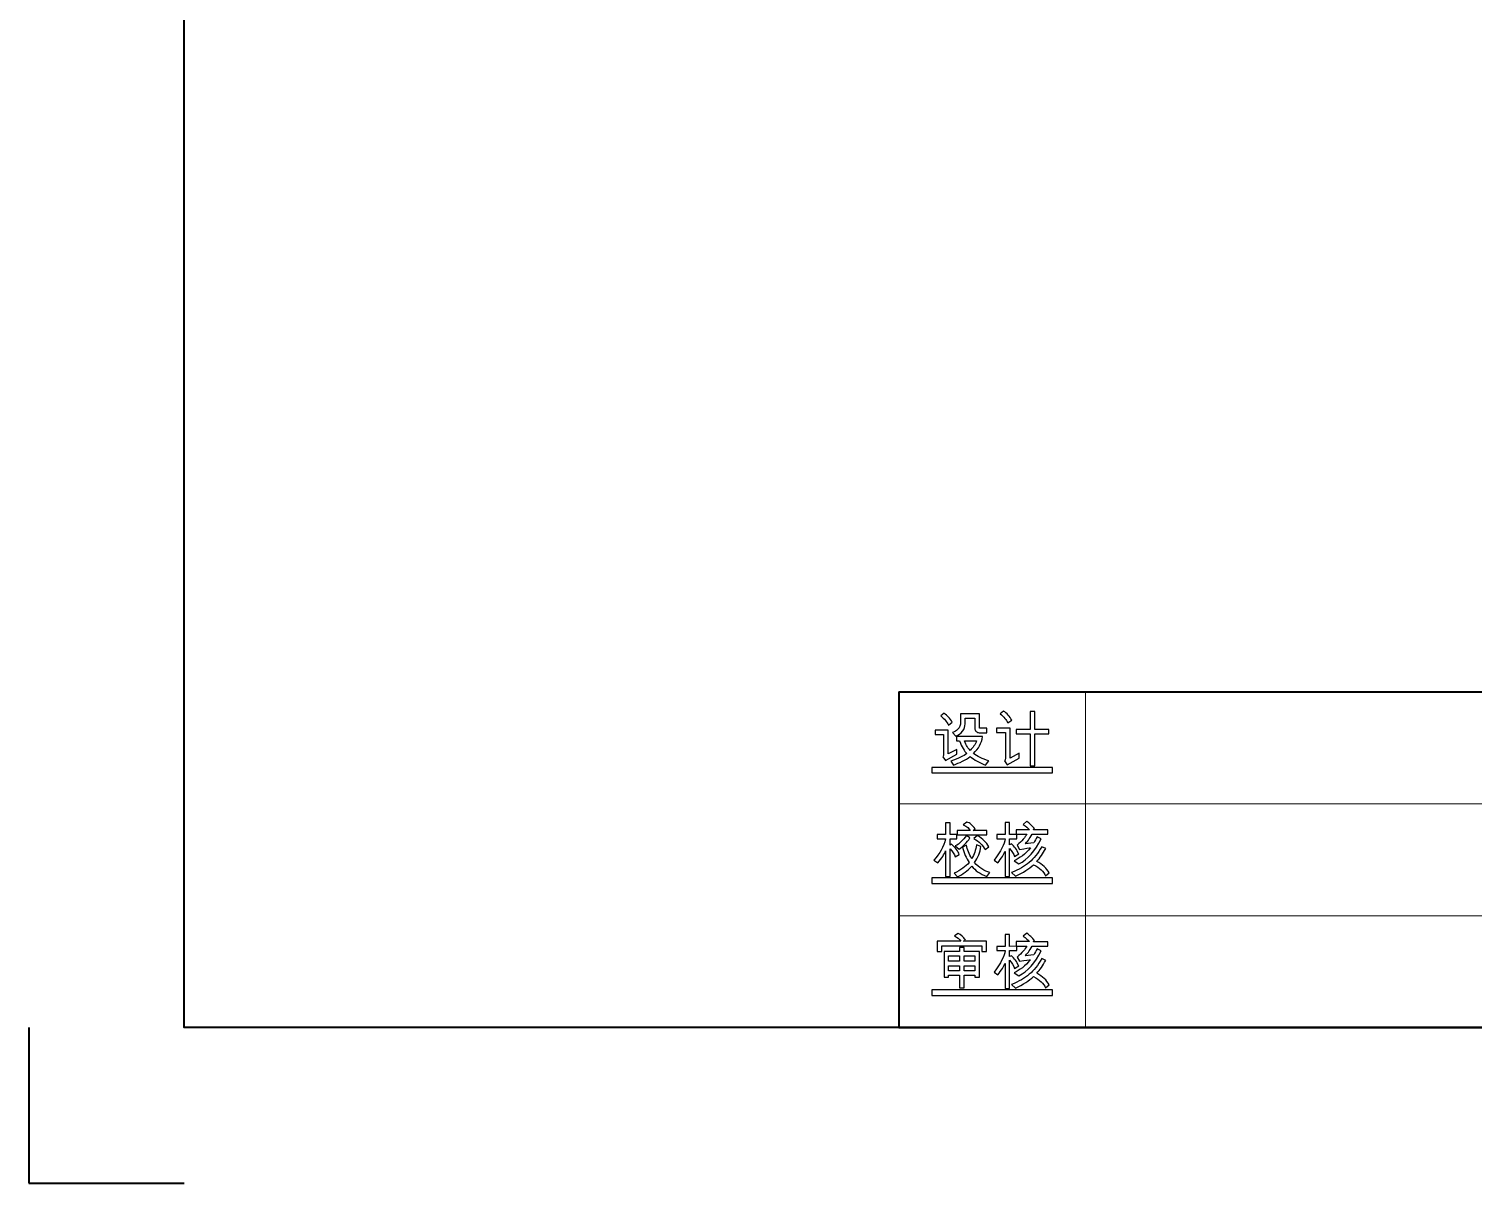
# Model space of a CAD drawing. Header units: millimetres. Extents: x -642 to 642, y -227 to 305.
# Drawn here: x 431.6 to 524.5, y -223.2 to -148.9 of the extents above; entities that cross this region are included whole.
import ezdxf

# ---------------------------------------------------------------- set-up
doc = ezdxf.new("R2010")
doc.units = ezdxf.units.MM
doc.header["$MEASUREMENT"] = 0
doc.layers.add('layer 1', color=7, linetype='Continuous')

msp = doc.modelspace()

# ---------------------------------------------------------------- linework, layer by layer
at = {"layer": 'layer 1', "lineweight": 40}
msp.add_open_spline([(631.5734, 63.8482), (631.5734, 63.8482), (441.5734, 63.8482), (441.5734, 63.8482), (441.5734, 63.8482), (441.5734, -213.1518), (441.5734, -213.1518), (441.5734, -213.1518), (631.5734, -213.1518), (631.5734, -213.1518), (631.5734, -213.1518), (631.5734, 63.8482), (631.5734, 63.8482)], degree=3, knots=[0, 0, 0, 0, 0.25, 0.25, 0.25, 0.5, 0.5, 0.5, 0.75, 0.75, 0.75, 1, 1, 1, 1], dxfattribs=at)
for points in [[(487.5734, -191.5518), (487.5734, -191.5518), (631.5734, -191.5518), (631.5734, -191.5518)], [(487.5734, -191.5518), (487.5734, -191.5518), (487.5734, -213.1518), (487.5734, -213.1518)], [(487.5734, -213.1518), (487.5734, -213.1518), (631.5734, -213.1518), (631.5734, -213.1518)]]:
    msp.add_open_spline(points, degree=3, dxfattribs=at)
at = {"layer": 'layer 1', "lineweight": 9}
for points in [[(499.5734, -191.5518), (499.5734, -191.5518), (499.5734, -213.1518), (499.5734, -213.1518)], [(487.5734, -198.7518), (487.5734, -198.7518), (631.5734, -198.7518), (631.5734, -198.7518)], [(487.5734, -205.9518), (487.5734, -205.9518), (631.5734, -205.9518), (631.5734, -205.9518)]]:
    msp.add_open_spline(points, degree=3, dxfattribs=at)
at = {"layer": 'layer 1'}
for points, knots in [([(491.0061, -193.5031), (491.0061, -193.5031), (490.7611, -193.693), (490.7611, -193.693), (490.6626, -193.4856), (490.4979, -193.2886), (490.2672, -193.1026), (490.2672, -193.1026), (490.4746, -192.9263), (490.4746, -192.9263), (490.6885, -193.0689), (490.8654, -193.2614), (491.0061, -193.5031)], [0, 0, 0, 0, 0.25, 0.25, 0.25, 0.5, 0.5, 0.5, 0.75, 0.75, 0.75, 1, 1, 1, 1]), ([(493.2357, -194.1792), (493.2357, -194.1792), (492.7457, -194.1792), (492.7457, -194.1792), (492.6582, -194.1792), (492.5882, -194.1513), (492.5357, -194.0949), (492.4832, -194.0385), (492.4566, -193.9691), (492.4566, -193.8868), (492.4566, -193.8868), (492.4566, -193.2529), (492.4566, -193.2529), (492.4566, -193.2529), (491.8357, -193.2529), (491.8357, -193.2529), (491.8357, -193.2529), (491.8357, -193.6153), (491.8357, -193.6153), (491.8357, -193.7786), (491.7793, -193.9329), (491.6659, -194.078), (491.5525, -194.2226), (491.4105, -194.3308), (491.2394, -194.4015), (491.2394, -194.4015), (491.0307, -194.1565), (491.0307, -194.1565), (491.1571, -194.1137), (491.2621, -194.0521), (491.3444, -193.9717), (491.4267, -193.8914), (491.4799, -193.8168), (491.5039, -193.7481), (491.5278, -193.6801), (491.5395, -193.5874), (491.5395, -193.4714), (491.5395, -193.4714), (491.5395, -192.9697), (491.5395, -192.9697), (491.5395, -192.9697), (492.7528, -192.9697), (492.7528, -192.9697), (492.7528, -192.9697), (492.7528, -193.8492), (492.7528, -193.8492), (492.7528, -193.8797), (492.7742, -193.8946), (492.8157, -193.8946), (492.8157, -193.8946), (493.2357, -193.8946), (493.2357, -193.8946), (493.2357, -193.8946), (493.2357, -194.1792), (493.2357, -194.1792)], [0, 0, 0, 0, 0.0555556, 0.0555556, 0.0555556, 0.1111111, 0.1111111, 0.1111111, 0.1666667, 0.1666667, 0.1666667, 0.2222222, 0.2222222, 0.2222222, 0.2777778, 0.2777778, 0.2777778, 0.3333333, 0.3333333, 0.3333333, 0.3888889, 0.3888889, 0.3888889, 0.4444444, 0.4444444, 0.4444444, 0.5, 0.5, 0.5, 0.5555556, 0.5555556, 0.5555556, 0.6111111, 0.6111111, 0.6111111, 0.6666667, 0.6666667, 0.6666667, 0.7222222, 0.7222222, 0.7222222, 0.7777778, 0.7777778, 0.7777778, 0.8333333, 0.8333333, 0.8333333, 0.8888889, 0.8888889, 0.8888889, 0.9444444, 0.9444444, 0.9444444, 1, 1, 1, 1]), ([(494.8341, -193.3664), (494.8341, -193.3664), (494.5891, -193.553), (494.5891, -193.553), (494.4918, -193.3502), (494.3266, -193.1544), (494.0939, -192.9658), (494.0939, -192.9658), (494.3045, -192.7876), (494.3045, -192.7876), (494.5223, -192.9366), (494.6986, -193.1298), (494.8341, -193.3664)], [0, 0, 0, 0, 0.25, 0.25, 0.25, 0.5, 0.5, 0.5, 0.75, 0.75, 0.75, 1, 1, 1, 1]), ([(497.2173, -194.2569), (497.2173, -194.2569), (496.3118, -194.2569), (496.3118, -194.2569), (496.3118, -194.2569), (496.3118, -196.3103), (496.3118, -196.3103), (496.3118, -196.3103), (496.0156, -196.3103), (496.0156, -196.3103), (496.0156, -196.3103), (496.0156, -194.2569), (496.0156, -194.2569), (496.0156, -194.2569), (495.1095, -194.2569), (495.1095, -194.2569), (495.1095, -194.2569), (495.1095, -193.9724), (495.1095, -193.9724), (495.1095, -193.9724), (496.0156, -193.9724), (496.0156, -193.9724), (496.0156, -193.9724), (496.0156, -192.818), (496.0156, -192.818), (496.0156, -192.818), (496.3118, -192.818), (496.3118, -192.818), (496.3118, -192.818), (496.3118, -193.9724), (496.3118, -193.9724), (496.3118, -193.9724), (497.2173, -193.9724), (497.2173, -193.9724), (497.2173, -193.9724), (497.2173, -194.2569), (497.2173, -194.2569)], [0, 0, 0, 0, 0.0833333, 0.0833333, 0.0833333, 0.1666667, 0.1666667, 0.1666667, 0.25, 0.25, 0.25, 0.3333333, 0.3333333, 0.3333333, 0.4166667, 0.4166667, 0.4166667, 0.5, 0.5, 0.5, 0.5833333, 0.5833333, 0.5833333, 0.6666667, 0.6666667, 0.6666667, 0.75, 0.75, 0.75, 0.8333333, 0.8333333, 0.8333333, 0.9166667, 0.9166667, 0.9166667, 1, 1, 1, 1]), ([(491.2913, -195.5675), (491.2913, -195.5675), (490.5673, -195.9758), (490.5673, -195.9758), (490.5673, -195.9758), (490.3968, -195.7269), (490.3968, -195.7269), (490.4292, -195.6686), (490.4461, -195.6103), (490.4461, -195.5526), (490.4461, -195.5526), (490.4461, -194.2952), (490.4461, -194.2952), (490.4461, -194.2952), (489.8951, -194.2952), (489.8951, -194.2952), (489.8951, -194.2952), (489.8951, -194.0126), (489.8951, -194.0126), (489.8951, -194.0126), (490.7423, -194.0126), (490.7423, -194.0126), (490.7423, -194.0126), (490.7423, -195.5448), (490.7423, -195.5448), (490.7423, -195.5448), (491.2913, -195.2486), (491.2913, -195.2486), (491.2913, -195.2486), (491.2913, -195.5675), (491.2913, -195.5675)], [0, 0, 0, 0, 0.1, 0.1, 0.1, 0.2, 0.2, 0.2, 0.3, 0.3, 0.3, 0.4, 0.4, 0.4, 0.5, 0.5, 0.5, 0.6, 0.6, 0.6, 0.7, 0.7, 0.7, 0.8, 0.8, 0.8, 0.9, 0.9, 0.9, 1, 1, 1, 1]), ([(495.3072, -195.8203), (495.3072, -195.8203), (494.5456, -196.2396), (494.5456, -196.2396), (494.5456, -196.2396), (494.3706, -195.9907), (494.3706, -195.9907), (494.4102, -195.9505), (494.4296, -195.8961), (494.4296, -195.8274), (494.4296, -195.8274), (494.4296, -194.1604), (494.4296, -194.1604), (494.4296, -194.1604), (493.8618, -194.1604), (493.8618, -194.1604), (493.8618, -194.1604), (493.8618, -193.8758), (493.8618, -193.8758), (493.8618, -193.8758), (494.7239, -193.8758), (494.7239, -193.8758), (494.7239, -193.8758), (494.7239, -195.8164), (494.7239, -195.8164), (494.7239, -195.8164), (495.3072, -195.4975), (495.3072, -195.4975), (495.3072, -195.4975), (495.3072, -195.8203), (495.3072, -195.8203)], [0, 0, 0, 0, 0.1, 0.1, 0.1, 0.2, 0.2, 0.2, 0.3, 0.3, 0.3, 0.4, 0.4, 0.4, 0.5, 0.5, 0.5, 0.6, 0.6, 0.6, 0.7, 0.7, 0.7, 0.8, 0.8, 0.8, 0.9, 0.9, 0.9, 1, 1, 1, 1]), ([(493.3628, -195.9836), (493.3628, -195.9836), (493.1502, -196.2642), (493.1502, -196.2642), (492.7548, -196.1087), (492.4255, -195.9259), (492.1624, -195.7153), (491.8487, -195.9343), (491.4864, -196.1178), (491.0761, -196.2642), (491.0761, -196.2642), (490.9166, -196.0102), (490.9166, -196.0102), (491.3995, -195.8391), (491.7404, -195.6744), (491.9401, -195.5163), (491.7845, -195.3568), (491.6277, -195.0885), (491.4695, -194.7113), (491.4695, -194.7113), (491.2874, -194.7113), (491.2874, -194.7113), (491.2874, -194.7113), (491.2874, -194.428), (491.2874, -194.428), (491.2874, -194.428), (492.9583, -194.428), (492.9583, -194.428), (492.8974, -194.8519), (492.7016, -195.2123), (492.3717, -195.5085), (492.6122, -195.6997), (492.9421, -195.8579), (493.3628, -195.9836)], [0, 0, 0, 0, 0.0909091, 0.0909091, 0.0909091, 0.1818182, 0.1818182, 0.1818182, 0.2727273, 0.2727273, 0.2727273, 0.3636364, 0.3636364, 0.3636364, 0.4545455, 0.4545455, 0.4545455, 0.5454545, 0.5454545, 0.5454545, 0.6363636, 0.6363636, 0.6363636, 0.7272727, 0.7272727, 0.7272727, 0.8181818, 0.8181818, 0.8181818, 0.9090909, 0.9090909, 0.9090909, 1, 1, 1, 1]), ([(492.5746, -194.7113), (492.5746, -194.7113), (491.7884, -194.7113), (491.7884, -194.7113), (491.9102, -194.9932), (492.0334, -195.1961), (492.1585, -195.3186), (492.3471, -195.13), (492.4858, -194.9278), (492.5746, -194.7113)], [0, 0, 0, 0, 0.3333333, 0.3333333, 0.3333333, 0.6666667, 0.6666667, 0.6666667, 1, 1, 1, 1]), ([(489.6845, -196.4071), (489.6845, -196.4071), (497.4623, -196.4071), (497.4623, -196.4071), (497.4623, -196.4071), (497.4623, -196.7606), (497.4623, -196.7606), (497.4623, -196.7606), (489.6845, -196.7606), (489.6845, -196.7606), (489.6845, -196.7606), (489.6845, -196.4071), (489.6845, -196.4071)], [0, 0, 0, 0, 0.25, 0.25, 0.25, 0.5, 0.5, 0.5, 0.75, 0.75, 0.75, 1, 1, 1, 1]), ([(491.4578, -202.0189), (491.4578, -202.0189), (491.1979, -202.1634), (491.1979, -202.1634), (491.1331, -201.9748), (491.0242, -201.8056), (490.8713, -201.6566), (490.8713, -201.6566), (490.8713, -203.4299), (490.8713, -203.4299), (490.8713, -203.4299), (490.5789, -203.4299), (490.5789, -203.4299), (490.5789, -203.4299), (490.5789, -201.7855), (490.5789, -201.7855), (490.5789, -201.7855), (490.5712, -201.7855), (490.5712, -201.7855), (490.4953, -202.0033), (490.3307, -202.2548), (490.0773, -202.5393), (490.0773, -202.5393), (489.829, -202.3689), (489.829, -202.3689), (490.2037, -201.9657), (490.4513, -201.512), (490.5712, -201.0071), (490.5712, -201.0071), (490.0261, -201.0071), (490.0261, -201.0071), (490.0261, -201.0071), (490.0261, -200.7278), (490.0261, -200.7278), (490.0261, -200.7278), (490.5789, -200.7278), (490.5789, -200.7278), (490.5789, -200.7278), (490.5789, -199.974), (490.5789, -199.974), (490.5789, -199.974), (490.8713, -199.974), (490.8713, -199.974), (490.8713, -199.974), (490.8713, -200.7239), (490.8713, -200.7239), (490.8713, -200.7239), (491.2945, -200.7239), (491.2945, -200.7239), (491.2945, -200.7239), (491.2945, -201.0071), (491.2945, -201.0071), (491.2945, -201.0071), (490.8713, -201.0071), (490.8713, -201.0071), (490.8713, -201.0071), (490.8752, -201.4077), (490.8752, -201.4077), (490.8752, -201.4077), (490.9607, -201.3377), (490.9607, -201.3377), (491.2174, -201.5768), (491.3833, -201.8037), (491.4578, -202.0189)], [0, 0, 0, 0, 0.047619, 0.047619, 0.047619, 0.0952381, 0.0952381, 0.0952381, 0.1428571, 0.1428571, 0.1428571, 0.1904762, 0.1904762, 0.1904762, 0.2380952, 0.2380952, 0.2380952, 0.2857143, 0.2857143, 0.2857143, 0.3333333, 0.3333333, 0.3333333, 0.3809524, 0.3809524, 0.3809524, 0.4285714, 0.4285714, 0.4285714, 0.4761905, 0.4761905, 0.4761905, 0.5238095, 0.5238095, 0.5238095, 0.5714286, 0.5714286, 0.5714286, 0.6190476, 0.6190476, 0.6190476, 0.6666667, 0.6666667, 0.6666667, 0.7142857, 0.7142857, 0.7142857, 0.7619048, 0.7619048, 0.7619048, 0.8095238, 0.8095238, 0.8095238, 0.8571429, 0.8571429, 0.8571429, 0.9047619, 0.9047619, 0.9047619, 0.952381, 0.952381, 0.952381, 1, 1, 1, 1]), ([(492.1339, -200.9501), (491.9491, -201.2515), (491.719, -201.4926), (491.4429, -201.6734), (491.4429, -201.6734), (491.2018, -201.4628), (491.2018, -201.4628), (491.4702, -201.3182), (491.7074, -201.0933), (491.9141, -200.7867), (491.9141, -200.7867), (492.1339, -200.9501), (492.1339, -200.9501)], [0, 0, 0, 0, 0.25, 0.25, 0.25, 0.5, 0.5, 0.5, 0.75, 0.75, 0.75, 1, 1, 1, 1]), ([(493.2279, -200.7543), (493.2279, -200.7543), (491.3211, -200.7543), (491.3211, -200.7543), (491.3211, -200.7543), (491.3178, -200.4717), (491.3178, -200.4717), (491.3178, -200.4717), (492.1663, -200.4717), (492.1663, -200.4717), (492.1021, -200.3473), (491.9524, -200.2216), (491.7184, -200.0939), (491.7184, -200.0939), (491.944, -199.9228), (491.944, -199.9228), (492.1352, -199.9837), (492.3115, -200.1308), (492.4722, -200.3654), (492.4722, -200.3654), (492.3523, -200.4717), (492.3523, -200.4717), (492.3523, -200.4717), (493.2279, -200.4717), (493.2279, -200.4717), (493.2279, -200.4717), (493.2279, -200.7543), (493.2279, -200.7543)], [0, 0, 0, 0, 0.1111111, 0.1111111, 0.1111111, 0.2222222, 0.2222222, 0.2222222, 0.3333333, 0.3333333, 0.3333333, 0.4444444, 0.4444444, 0.4444444, 0.5555556, 0.5555556, 0.5555556, 0.6666667, 0.6666667, 0.6666667, 0.7777778, 0.7777778, 0.7777778, 0.8888889, 0.8888889, 0.8888889, 1, 1, 1, 1]), ([(495.2806, -201.9793), (495.2806, -201.9793), (495.0129, -202.1466), (495.0129, -202.1466), (494.9533, -201.9631), (494.8483, -201.7868), (494.6973, -201.6183), (494.6973, -201.6183), (494.6973, -203.426), (494.6973, -203.426), (494.6973, -203.426), (494.4011, -203.426), (494.4011, -203.426), (494.4011, -203.426), (494.4011, -201.8238), (494.4011, -201.8238), (494.4011, -201.8238), (494.394, -201.8238), (494.394, -201.8238), (494.3291, -202.0033), (494.1749, -202.2444), (493.9305, -202.5471), (493.9305, -202.5471), (493.6933, -202.3721), (493.6933, -202.3721), (494.1334, -201.8004), (494.37, -201.3416), (494.4011, -200.9954), (494.4011, -200.9954), (493.8696, -200.9954), (493.8696, -200.9954), (493.8696, -200.9954), (493.8696, -200.7206), (493.8696, -200.7206), (493.8696, -200.7206), (494.4011, -200.7206), (494.4011, -200.7206), (494.4011, -200.7206), (494.4011, -199.9571), (494.4011, -199.9571), (494.4011, -199.9571), (494.6973, -199.961), (494.6973, -199.961), (494.6973, -199.961), (494.6973, -200.7206), (494.6973, -200.7206), (494.6973, -200.7206), (495.1607, -200.7167), (495.1607, -200.7167), (495.1607, -200.7167), (495.1607, -200.9954), (495.1607, -200.9954), (495.1607, -200.9954), (494.6941, -200.9954), (494.6941, -200.9954), (494.6941, -200.9954), (494.6941, -201.3811), (494.6941, -201.3811), (494.6941, -201.3811), (494.8094, -201.326), (494.8094, -201.326), (495.0097, -201.4932), (495.1666, -201.711), (495.2806, -201.9793)], [0, 0, 0, 0, 0.047619, 0.047619, 0.047619, 0.0952381, 0.0952381, 0.0952381, 0.1428571, 0.1428571, 0.1428571, 0.1904762, 0.1904762, 0.1904762, 0.2380952, 0.2380952, 0.2380952, 0.2857143, 0.2857143, 0.2857143, 0.3333333, 0.3333333, 0.3333333, 0.3809524, 0.3809524, 0.3809524, 0.4285714, 0.4285714, 0.4285714, 0.4761905, 0.4761905, 0.4761905, 0.5238095, 0.5238095, 0.5238095, 0.5714286, 0.5714286, 0.5714286, 0.6190476, 0.6190476, 0.6190476, 0.6666667, 0.6666667, 0.6666667, 0.7142857, 0.7142857, 0.7142857, 0.7619048, 0.7619048, 0.7619048, 0.8095238, 0.8095238, 0.8095238, 0.8571429, 0.8571429, 0.8571429, 0.9047619, 0.9047619, 0.9047619, 0.952381, 0.952381, 0.952381, 1, 1, 1, 1]), ([(497.1512, -200.7012), (497.1512, -200.7012), (496.1446, -200.7012), (496.1446, -200.7012), (495.9748, -201.0188), (495.8231, -201.2262), (495.689, -201.3221), (495.689, -201.3221), (495.6961, -201.3299), (495.6961, -201.3299), (495.6961, -201.3299), (496.249, -201.2729), (496.249, -201.2729), (496.3313, -201.1439), (496.4026, -201.0129), (496.4635, -200.8801), (496.4635, -200.8801), (496.7234, -201.0071), (496.7234, -201.0071), (496.3488, -201.7829), (495.8679, -202.3209), (495.2806, -202.621), (495.2806, -202.621), (494.9844, -202.4162), (494.9844, -202.4162), (495.3435, -202.2665), (495.698, -201.9878), (496.0474, -201.5788), (495.9729, -201.584), (495.7369, -201.619), (495.3396, -201.6851), (495.3396, -201.6851), (495.1834, -201.4077), (495.1834, -201.4077), (495.5004, -201.1471), (495.7045, -200.9112), (495.7972, -200.7012), (495.7972, -200.7012), (495.1212, -200.7012), (495.1212, -200.7012), (495.1212, -200.7012), (495.1212, -200.4166), (495.1212, -200.4166), (495.1212, -200.4166), (495.9696, -200.4166), (495.9696, -200.4166), (495.8815, -200.3078), (495.7466, -200.1937), (495.5652, -200.0744), (495.5652, -200.0744), (495.803, -199.8754), (495.803, -199.8754), (495.9891, -200.0083), (496.1569, -200.1716), (496.3079, -200.3654), (496.3079, -200.3654), (496.2412, -200.4128), (496.2412, -200.4128), (496.2412, -200.4128), (496.2412, -200.4205), (496.2412, -200.4205), (496.2412, -200.4205), (497.1512, -200.4205), (497.1512, -200.4205), (497.1512, -200.4205), (497.1512, -200.7012), (497.1512, -200.7012)], [0, 0, 0, 0, 0.0454545, 0.0454545, 0.0454545, 0.0909091, 0.0909091, 0.0909091, 0.1363636, 0.1363636, 0.1363636, 0.1818182, 0.1818182, 0.1818182, 0.2272727, 0.2272727, 0.2272727, 0.2727273, 0.2727273, 0.2727273, 0.3181818, 0.3181818, 0.3181818, 0.3636364, 0.3636364, 0.3636364, 0.4090909, 0.4090909, 0.4090909, 0.4545455, 0.4545455, 0.4545455, 0.5, 0.5, 0.5, 0.5454545, 0.5454545, 0.5454545, 0.5909091, 0.5909091, 0.5909091, 0.6363636, 0.6363636, 0.6363636, 0.6818182, 0.6818182, 0.6818182, 0.7272727, 0.7272727, 0.7272727, 0.7727273, 0.7727273, 0.7727273, 0.8181818, 0.8181818, 0.8181818, 0.8636364, 0.8636364, 0.8636364, 0.9090909, 0.9090909, 0.9090909, 0.9545455, 0.9545455, 0.9545455, 1, 1, 1, 1]), ([(493.4289, -203.1778), (493.4289, -203.1778), (493.2279, -203.4377), (493.2279, -203.4377), (492.804, -203.2653), (492.4832, -203.0417), (492.2667, -202.7655), (492.0049, -203.0592), (491.6938, -203.2886), (491.3327, -203.4545), (491.3327, -203.4545), (491.1279, -203.2134), (491.1279, -203.2134), (491.5518, -203.0261), (491.872, -202.798), (492.0885, -202.5283), (491.9012, -202.2496), (491.7579, -201.9217), (491.6594, -201.5444), (491.6594, -201.5444), (491.9174, -201.4226), (491.9174, -201.4226), (491.9757, -201.7026), (492.0898, -201.9897), (492.2596, -202.2833), (492.4152, -202.0286), (492.5176, -201.7304), (492.5668, -201.3889), (492.5668, -201.3889), (492.8423, -201.4971), (492.8423, -201.4971), (492.7969, -201.8614), (492.6634, -202.2055), (492.4417, -202.5283), (492.7327, -202.8634), (493.062, -203.0799), (493.4289, -203.1778)], [0, 0, 0, 0, 0.0833333, 0.0833333, 0.0833333, 0.1666667, 0.1666667, 0.1666667, 0.25, 0.25, 0.25, 0.3333333, 0.3333333, 0.3333333, 0.4166667, 0.4166667, 0.4166667, 0.5, 0.5, 0.5, 0.5833333, 0.5833333, 0.5833333, 0.6666667, 0.6666667, 0.6666667, 0.75, 0.75, 0.75, 0.8333333, 0.8333333, 0.8333333, 0.9166667, 0.9166667, 0.9166667, 1, 1, 1, 1]), ([(493.3511, -201.5101), (493.3511, -201.5101), (493.1139, -201.7), (493.1139, -201.7), (492.9648, -201.4154), (492.7243, -201.1769), (492.3944, -200.9844), (492.3944, -200.9844), (492.6277, -200.7984), (492.6277, -200.7984), (492.9674, -200.9993), (493.2085, -201.2366), (493.3511, -201.5101)], [0, 0, 0, 0, 0.25, 0.25, 0.25, 0.5, 0.5, 0.5, 0.75, 0.75, 0.75, 1, 1, 1, 1]), ([(497.24, -203.1888), (497.24, -203.1888), (497.0028, -203.3923), (497.0028, -203.3923), (496.8887, -203.1136), (496.6353, -202.8725), (496.2412, -202.6683), (495.9566, -202.9347), (495.5658, -203.1791), (495.07, -203.4033), (495.07, -203.4033), (494.8211, -203.1739), (494.8211, -203.1739), (495.2916, -202.9866), (495.6734, -202.7688), (495.9657, -202.5205), (496.2587, -202.2723), (496.5251, -201.9359), (496.7655, -201.5101), (496.7655, -201.5101), (497.0196, -201.6222), (497.0196, -201.6222), (496.8349, -201.9638), (496.6456, -202.2412), (496.4518, -202.4538), (496.8193, -202.6541), (497.0818, -202.8991), (497.24, -203.1888)], [0, 0, 0, 0, 0.1111111, 0.1111111, 0.1111111, 0.2222222, 0.2222222, 0.2222222, 0.3333333, 0.3333333, 0.3333333, 0.4444444, 0.4444444, 0.4444444, 0.5555556, 0.5555556, 0.5555556, 0.6666667, 0.6666667, 0.6666667, 0.7777778, 0.7777778, 0.7777778, 0.8888889, 0.8888889, 0.8888889, 1, 1, 1, 1]), ([(489.6845, -203.5196), (489.6845, -203.5196), (497.4623, -203.5196), (497.4623, -203.5196), (497.4623, -203.5196), (497.4623, -203.8731), (497.4623, -203.8731), (497.4623, -203.8731), (489.6845, -203.8731), (489.6845, -203.8731), (489.6845, -203.8731), (489.6845, -203.5196), (489.6845, -203.5196)], [0, 0, 0, 0, 0.25, 0.25, 0.25, 0.5, 0.5, 0.5, 0.75, 0.75, 0.75, 1, 1, 1, 1]), ([(493.1994, -208.2434), (493.1994, -208.2434), (492.9052, -208.2434), (492.9052, -208.2434), (492.9052, -208.2434), (492.9052, -207.8804), (492.9052, -207.8804), (492.9052, -207.8804), (490.3262, -207.8804), (490.3262, -207.8804), (490.3262, -207.8804), (490.3262, -208.2434), (490.3262, -208.2434), (490.3262, -208.2434), (490.03, -208.2434), (490.03, -208.2434), (490.03, -208.2434), (490.03, -207.5972), (490.03, -207.5972), (490.03, -207.5972), (491.5622, -207.5972), (491.5622, -207.5972), (491.4689, -207.4546), (491.334, -207.3405), (491.1577, -207.2556), (491.1577, -207.2556), (491.3762, -207.0923), (491.3762, -207.0923), (491.5628, -207.1811), (491.7236, -207.3224), (491.8584, -207.5162), (491.8584, -207.5162), (491.7333, -207.5901), (491.7333, -207.5901), (491.7333, -207.5901), (491.7333, -207.5972), (491.7333, -207.5972), (491.7333, -207.5972), (493.1994, -207.5972), (493.1994, -207.5972), (493.1994, -207.5972), (493.1994, -208.2434), (493.1994, -208.2434)], [0, 0, 0, 0, 0.0714286, 0.0714286, 0.0714286, 0.1428571, 0.1428571, 0.1428571, 0.2142857, 0.2142857, 0.2142857, 0.2857143, 0.2857143, 0.2857143, 0.3571429, 0.3571429, 0.3571429, 0.4285714, 0.4285714, 0.4285714, 0.5, 0.5, 0.5, 0.5714286, 0.5714286, 0.5714286, 0.6428571, 0.6428571, 0.6428571, 0.7142857, 0.7142857, 0.7142857, 0.7857143, 0.7857143, 0.7857143, 0.8571429, 0.8571429, 0.8571429, 0.9285714, 0.9285714, 0.9285714, 1, 1, 1, 1]), ([(495.2806, -209.1793), (495.2806, -209.1793), (495.0129, -209.3466), (495.0129, -209.3466), (494.9533, -209.1631), (494.8483, -208.9868), (494.6973, -208.8183), (494.6973, -208.8183), (494.6973, -210.626), (494.6973, -210.626), (494.6973, -210.626), (494.4011, -210.626), (494.4011, -210.626), (494.4011, -210.626), (494.4011, -209.0238), (494.4011, -209.0238), (494.4011, -209.0238), (494.394, -209.0238), (494.394, -209.0238), (494.3291, -209.2033), (494.1749, -209.4444), (493.9305, -209.7471), (493.9305, -209.7471), (493.6933, -209.5721), (493.6933, -209.5721), (494.1334, -209.0004), (494.37, -208.5416), (494.4011, -208.1954), (494.4011, -208.1954), (493.8696, -208.1954), (493.8696, -208.1954), (493.8696, -208.1954), (493.8696, -207.9206), (493.8696, -207.9206), (493.8696, -207.9206), (494.4011, -207.9206), (494.4011, -207.9206), (494.4011, -207.9206), (494.4011, -207.1571), (494.4011, -207.1571), (494.4011, -207.1571), (494.6973, -207.161), (494.6973, -207.161), (494.6973, -207.161), (494.6973, -207.9206), (494.6973, -207.9206), (494.6973, -207.9206), (495.1607, -207.9167), (495.1607, -207.9167), (495.1607, -207.9167), (495.1607, -208.1954), (495.1607, -208.1954), (495.1607, -208.1954), (494.6941, -208.1954), (494.6941, -208.1954), (494.6941, -208.1954), (494.6941, -208.5811), (494.6941, -208.5811), (494.6941, -208.5811), (494.8094, -208.526), (494.8094, -208.526), (495.0097, -208.6932), (495.1666, -208.911), (495.2806, -209.1793)], [0, 0, 0, 0, 0.047619, 0.047619, 0.047619, 0.0952381, 0.0952381, 0.0952381, 0.1428571, 0.1428571, 0.1428571, 0.1904762, 0.1904762, 0.1904762, 0.2380952, 0.2380952, 0.2380952, 0.2857143, 0.2857143, 0.2857143, 0.3333333, 0.3333333, 0.3333333, 0.3809524, 0.3809524, 0.3809524, 0.4285714, 0.4285714, 0.4285714, 0.4761905, 0.4761905, 0.4761905, 0.5238095, 0.5238095, 0.5238095, 0.5714286, 0.5714286, 0.5714286, 0.6190476, 0.6190476, 0.6190476, 0.6666667, 0.6666667, 0.6666667, 0.7142857, 0.7142857, 0.7142857, 0.7619048, 0.7619048, 0.7619048, 0.8095238, 0.8095238, 0.8095238, 0.8571429, 0.8571429, 0.8571429, 0.9047619, 0.9047619, 0.9047619, 0.952381, 0.952381, 0.952381, 1, 1, 1, 1]), ([(497.1512, -207.9012), (497.1512, -207.9012), (496.1446, -207.9012), (496.1446, -207.9012), (495.9748, -208.2188), (495.8231, -208.4262), (495.689, -208.5221), (495.689, -208.5221), (495.6961, -208.5299), (495.6961, -208.5299), (495.6961, -208.5299), (496.249, -208.4729), (496.249, -208.4729), (496.3313, -208.3439), (496.4026, -208.2129), (496.4635, -208.0801), (496.4635, -208.0801), (496.7234, -208.2071), (496.7234, -208.2071), (496.3488, -208.9829), (495.8679, -209.5209), (495.2806, -209.821), (495.2806, -209.821), (494.9844, -209.6162), (494.9844, -209.6162), (495.3435, -209.4665), (495.698, -209.1878), (496.0474, -208.7788), (495.9729, -208.784), (495.7369, -208.819), (495.3396, -208.8851), (495.3396, -208.8851), (495.1834, -208.6077), (495.1834, -208.6077), (495.5004, -208.3471), (495.7045, -208.1112), (495.7972, -207.9012), (495.7972, -207.9012), (495.1212, -207.9012), (495.1212, -207.9012), (495.1212, -207.9012), (495.1212, -207.6166), (495.1212, -207.6166), (495.1212, -207.6166), (495.9696, -207.6166), (495.9696, -207.6166), (495.8815, -207.5078), (495.7466, -207.3937), (495.5652, -207.2744), (495.5652, -207.2744), (495.803, -207.0754), (495.803, -207.0754), (495.9891, -207.2083), (496.1569, -207.3716), (496.3079, -207.5654), (496.3079, -207.5654), (496.2412, -207.6128), (496.2412, -207.6128), (496.2412, -207.6128), (496.2412, -207.6205), (496.2412, -207.6205), (496.2412, -207.6205), (497.1512, -207.6205), (497.1512, -207.6205), (497.1512, -207.6205), (497.1512, -207.9012), (497.1512, -207.9012)], [0, 0, 0, 0, 0.0454545, 0.0454545, 0.0454545, 0.0909091, 0.0909091, 0.0909091, 0.1363636, 0.1363636, 0.1363636, 0.1818182, 0.1818182, 0.1818182, 0.2272727, 0.2272727, 0.2272727, 0.2727273, 0.2727273, 0.2727273, 0.3181818, 0.3181818, 0.3181818, 0.3636364, 0.3636364, 0.3636364, 0.4090909, 0.4090909, 0.4090909, 0.4545455, 0.4545455, 0.4545455, 0.5, 0.5, 0.5, 0.5454545, 0.5454545, 0.5454545, 0.5909091, 0.5909091, 0.5909091, 0.6363636, 0.6363636, 0.6363636, 0.6818182, 0.6818182, 0.6818182, 0.7272727, 0.7272727, 0.7272727, 0.7727273, 0.7727273, 0.7727273, 0.8181818, 0.8181818, 0.8181818, 0.8636364, 0.8636364, 0.8636364, 0.9090909, 0.9090909, 0.9090909, 0.9545455, 0.9545455, 0.9545455, 1, 1, 1, 1]), ([(492.7567, -209.9105), (492.7567, -209.9105), (492.4605, -209.9105), (492.4605, -209.9105), (492.4605, -209.9105), (492.4605, -209.7795), (492.4605, -209.7795), (492.4605, -209.7795), (491.7657, -209.7795), (491.7657, -209.7795), (491.7657, -209.7795), (491.7657, -210.5994), (491.7657, -210.5994), (491.7657, -210.5994), (491.4695, -210.5994), (491.4695, -210.5994), (491.4695, -210.5994), (491.4695, -209.7795), (491.4695, -209.7795), (491.4695, -209.7795), (490.7727, -209.7795), (490.7727, -209.7795), (490.7727, -209.7795), (490.7727, -209.9105), (490.7727, -209.9105), (490.7727, -209.9105), (490.4785, -209.9105), (490.4785, -209.9105), (490.4785, -209.9105), (490.4785, -208.2583), (490.4785, -208.2583), (490.4785, -208.2583), (491.4695, -208.2583), (491.4695, -208.2583), (491.4695, -208.2583), (491.4695, -207.9906), (491.4695, -207.9906), (491.4695, -207.9906), (491.7657, -207.9906), (491.7657, -207.9906), (491.7657, -207.9906), (491.7657, -208.2583), (491.7657, -208.2583), (491.7657, -208.2583), (492.7567, -208.2583), (492.7567, -208.2583), (492.7567, -208.2583), (492.7567, -209.9105), (492.7567, -209.9105)], [0, 0, 0, 0, 0.0625, 0.0625, 0.0625, 0.125, 0.125, 0.125, 0.1875, 0.1875, 0.1875, 0.25, 0.25, 0.25, 0.3125, 0.3125, 0.3125, 0.375, 0.375, 0.375, 0.4375, 0.4375, 0.4375, 0.5, 0.5, 0.5, 0.5625, 0.5625, 0.5625, 0.625, 0.625, 0.625, 0.6875, 0.6875, 0.6875, 0.75, 0.75, 0.75, 0.8125, 0.8125, 0.8125, 0.875, 0.875, 0.875, 0.9375, 0.9375, 0.9375, 1, 1, 1, 1]), ([(491.4695, -208.8812), (491.4695, -208.8812), (491.4695, -208.5416), (491.4695, -208.5416), (491.4695, -208.5416), (490.7727, -208.5416), (490.7727, -208.5416), (490.7727, -208.5416), (490.7727, -208.8812), (490.7727, -208.8812), (490.7727, -208.8812), (491.4695, -208.8812), (491.4695, -208.8812)], [0, 0, 0, 0, 0.25, 0.25, 0.25, 0.5, 0.5, 0.5, 0.75, 0.75, 0.75, 1, 1, 1, 1]), ([(492.4605, -208.8812), (492.4605, -208.8812), (492.4605, -208.5416), (492.4605, -208.5416), (492.4605, -208.5416), (491.7657, -208.5416), (491.7657, -208.5416), (491.7657, -208.5416), (491.7657, -208.8812), (491.7657, -208.8812), (491.7657, -208.8812), (492.4605, -208.8812), (492.4605, -208.8812)], [0, 0, 0, 0, 0.25, 0.25, 0.25, 0.5, 0.5, 0.5, 0.75, 0.75, 0.75, 1, 1, 1, 1]), ([(497.24, -210.3888), (497.24, -210.3888), (497.0028, -210.5923), (497.0028, -210.5923), (496.8887, -210.3136), (496.6353, -210.0725), (496.2412, -209.8683), (495.9566, -210.1347), (495.5658, -210.3791), (495.07, -210.6033), (495.07, -210.6033), (494.8211, -210.3739), (494.8211, -210.3739), (495.2916, -210.1866), (495.6734, -209.9688), (495.9657, -209.7205), (496.2587, -209.4723), (496.5251, -209.1359), (496.7655, -208.7101), (496.7655, -208.7101), (497.0196, -208.8222), (497.0196, -208.8222), (496.8349, -209.1638), (496.6456, -209.4412), (496.4518, -209.6538), (496.8193, -209.8541), (497.0818, -210.0991), (497.24, -210.3888)], [0, 0, 0, 0, 0.1111111, 0.1111111, 0.1111111, 0.2222222, 0.2222222, 0.2222222, 0.3333333, 0.3333333, 0.3333333, 0.4444444, 0.4444444, 0.4444444, 0.5555556, 0.5555556, 0.5555556, 0.6666667, 0.6666667, 0.6666667, 0.7777778, 0.7777778, 0.7777778, 0.8888889, 0.8888889, 0.8888889, 1, 1, 1, 1]), ([(491.4695, -209.4943), (491.4695, -209.4943), (491.4695, -209.1644), (491.4695, -209.1644), (491.4695, -209.1644), (490.7727, -209.1644), (490.7727, -209.1644), (490.7727, -209.1644), (490.7727, -209.4943), (490.7727, -209.4943), (490.7727, -209.4943), (491.4695, -209.4943), (491.4695, -209.4943)], [0, 0, 0, 0, 0.25, 0.25, 0.25, 0.5, 0.5, 0.5, 0.75, 0.75, 0.75, 1, 1, 1, 1]), ([(492.4605, -209.4943), (492.4605, -209.4943), (492.4605, -209.1644), (492.4605, -209.1644), (492.4605, -209.1644), (491.7657, -209.1644), (491.7657, -209.1644), (491.7657, -209.1644), (491.7657, -209.4943), (491.7657, -209.4943), (491.7657, -209.4943), (492.4605, -209.4943), (492.4605, -209.4943)], [0, 0, 0, 0, 0.25, 0.25, 0.25, 0.5, 0.5, 0.5, 0.75, 0.75, 0.75, 1, 1, 1, 1]), ([(489.6845, -210.7196), (489.6845, -210.7196), (497.4623, -210.7196), (497.4623, -210.7196), (497.4623, -210.7196), (497.4623, -211.0731), (497.4623, -211.0731), (497.4623, -211.0731), (489.6845, -211.0731), (489.6845, -211.0731), (489.6845, -211.0731), (489.6845, -210.7196), (489.6845, -210.7196)], [0, 0, 0, 0, 0.25, 0.25, 0.25, 0.5, 0.5, 0.5, 0.75, 0.75, 0.75, 1, 1, 1, 1])]:
    msp.add_open_spline(points, degree=3, knots=knots, dxfattribs=at)
at = {"layer": 'layer 1', "color": 8, "lineweight": 40}
for points in [[(431.5734, -213.1518), (431.5734, -213.1518), (431.5734, -223.1518), (431.5734, -223.1518)], [(431.5734, -223.1518), (431.5734, -223.1518), (441.5734, -223.1518), (441.5734, -223.1518)]]:
    msp.add_open_spline(points, degree=3, dxfattribs=at)

doc.saveas('drawing.dxf')
